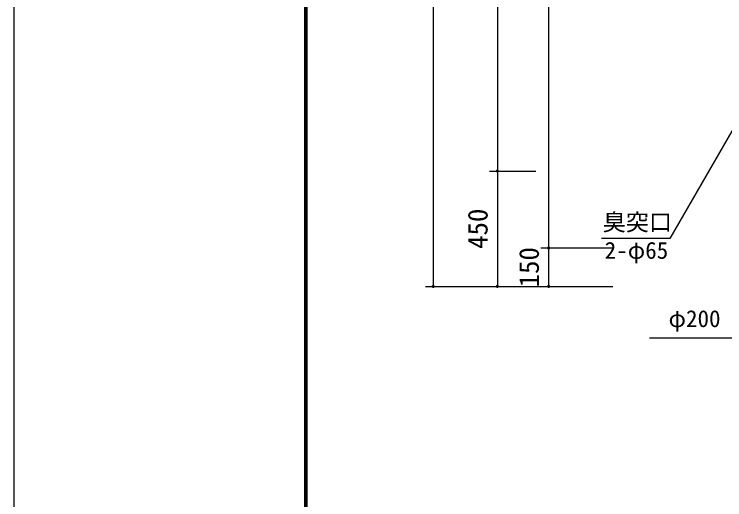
# Model space of a CAD drawing. Units: millimetres, scale not verified. Extents: x -8910 to 8910, y -6308 to 6308.
# Drawn here: x -8910 to -6140, y -1277 to 617 of the extents above; entities that cross this region are included whole.
import ezdxf
from ezdxf.enums import TextEntityAlignment as Align

# ---------------------------------------------------------------- set-up
doc = ezdxf.new("R2010")
doc.units = ezdxf.units.MM
doc.header["$LTSCALE"] = 30
for name, color, linetype, lineweight in [('0-0_製作', 5, 'Continuous', 25), ('0-1_空気管', 3, 'Continuous', 25), ('0-3_寸法', 92, 'Continuous', 25), ('0-D_文字', 7, 'Continuous', 25), ('0-E_08', 2, 'Continuous', 25), ('1-0_図面枠', 7, 'Continuous', 25), ('1-1_Axis_waku', 7, 'Continuous', 25)]:
    doc.layers.add(name, color=color, linetype=linetype, lineweight=lineweight)
doc.styles.add('ＭＳ ゴシック', font='')
doc.styles.get('ＭＳ ゴシック').set_extended_font_data('MS Gothic')

msp = doc.modelspace()

# ---------------------------------------------------------------- linework, layer by layer
at = {"layer": '0-0_製作', "color": 2}
for p, q in [((-7056.73, 5.16), (-6876.48, 5.16)), ((-6856.73, -294.84), (-6577.17, -294.84)), ((-7306.73, -444.84), (-6826.73, -444.84)), ((-7056.73, -444.84), (-6826.73, -444.84)), ((-6856.73, -444.84), (-6577.17, -444.84))]:
    msp.add_line(p, q, dxfattribs=at)
at = {"layer": '0-0_製作'}
for points in [[(-7032.71, 5.54), (-7026.73, 5.16), (-7032.73, 5.16)], [(-7026.73, 5.16), (-7032.68, 4.41), (-7032.73, 5.16)], [(-7032.62, 6.28), (-7026.73, 5.16), (-7032.71, 5.54)], [(-7026.73, 5.16), (-7032.54, 3.67), (-7032.68, 4.41)], [(-7032.43, 7.01), (-7026.73, 5.16), (-7032.62, 6.28)], [(-7026.73, 5.16), (-7032.3, 2.95), (-7032.54, 3.67)], [(-7032.15, 7.71), (-7026.73, 5.16), (-7032.43, 7.01)], [(-7026.73, 5.16), (-7031.98, 2.27), (-7032.3, 2.95)], [(-7031.79, 8.37), (-7026.73, 5.16), (-7032.15, 7.71)], [(-7026.73, 5.16), (-7031.58, 1.63), (-7031.98, 2.27)], [(-7031.35, 8.98), (-7026.73, 5.16), (-7031.79, 8.37)], [(-7026.73, 5.16), (-7031.1, 1.05), (-7031.58, 1.63)], [(-7030.83, 9.53), (-7026.73, 5.16), (-7031.35, 8.98)], [(-7026.73, 5.16), (-7030.55, 0.54), (-7031.1, 1.05)], [(-7030.25, 10.01), (-7026.73, 5.16), (-7030.83, 9.53)], [(-7026.73, 5.16), (-7029.94, 0.09), (-7030.55, 0.54)], [(-7029.62, 10.42), (-7026.73, 5.16), (-7030.25, 10.01)], [(-7026.73, 5.16), (-7029.28, -0.27), (-7029.94, 0.09)], [(-7028.93, 10.74), (-7026.73, 5.16), (-7029.62, 10.42)], [(-7026.73, 5.16), (-7028.58, -0.55), (-7029.28, -0.27)], [(-7028.22, 10.97), (-7026.73, 5.16), (-7028.93, 10.74)], [(-7026.73, 5.16), (-7027.85, -0.73), (-7028.58, -0.55)], [(-7027.48, 11.11), (-7026.73, 5.16), (-7028.22, 10.97)], [(-7026.73, 5.16), (-7027.1, -0.83), (-7027.85, -0.73)], [(-7026.73, 11.16), (-7026.73, 5.16), (-7027.48, 11.11)], [(-7026.73, 5.16), (-7026.73, -0.84), (-7027.1, -0.83)], [(-7026.35, 11.15), (-7026.73, 5.16), (-7026.73, 11.16)], [(-7026.35, 11.15), (-7020.73, 5.16), (-7026.73, 5.16)], [(-7020.73, 5.16), (-7026.73, -0.84), (-7026.73, 5.16)], [(-7020.73, 5.16), (-7025.97, -0.79), (-7026.73, -0.84)], [(-7025.6, 11.05), (-7020.73, 5.16), (-7026.35, 11.15)], [(-7020.73, 5.16), (-7025.23, -0.65), (-7025.97, -0.79)], [(-7024.87, 10.87), (-7020.73, 5.16), (-7025.6, 11.05)], [(-7020.73, 5.16), (-7024.52, -0.42), (-7025.23, -0.65)], [(-7024.17, 10.59), (-7020.73, 5.16), (-7024.87, 10.87)], [(-7020.73, 5.16), (-7023.84, -0.1), (-7024.52, -0.42)], [(-7023.51, 10.23), (-7020.73, 5.16), (-7024.17, 10.59)], [(-7020.73, 5.16), (-7023.2, 0.31), (-7023.84, -0.1)], [(-7022.9, 9.78), (-7020.73, 5.16), (-7023.51, 10.23)], [(-7020.73, 5.16), (-7022.62, 0.79), (-7023.2, 0.31)], [(-7022.35, 9.27), (-7020.73, 5.16), (-7022.9, 9.78)], [(-7020.73, 5.16), (-7022.1, 1.33), (-7022.62, 0.79)], [(-7021.87, 8.69), (-7020.73, 5.16), (-7022.35, 9.27)], [(-7020.73, 5.16), (-7021.66, 1.94), (-7022.1, 1.33)], [(-7021.47, 8.05), (-7020.73, 5.16), (-7021.87, 8.69)], [(-7020.73, 5.16), (-7021.3, 2.6), (-7021.66, 1.94)], [(-7021.15, 7.37), (-7020.73, 5.16), (-7021.47, 8.05)], [(-7020.73, 5.16), (-7021.02, 3.31), (-7021.3, 2.6)], [(-7020.91, 6.65), (-7020.73, 5.16), (-7021.15, 7.37)], [(-7020.73, 5.16), (-7020.83, 4.04), (-7021.02, 3.31)], [(-7020.77, 5.91), (-7020.73, 5.16), (-7020.91, 6.65)], [(-7020.73, 5.16), (-7020.74, 4.78), (-7020.83, 4.04)], [(-6832.71, -294.46), (-6826.73, -294.84), (-6832.73, -294.84)], [(-6826.73, -294.84), (-6832.68, -295.59), (-6832.73, -294.84)], [(-6832.62, -293.72), (-6826.73, -294.84), (-6832.71, -294.46)], [(-6826.73, -294.84), (-6832.54, -296.33), (-6832.68, -295.59)], [(-6832.43, -292.99), (-6826.73, -294.84), (-6832.62, -293.72)], [(-6826.73, -294.84), (-6832.3, -297.05), (-6832.54, -296.33)], [(-6832.15, -292.28), (-6826.73, -294.84), (-6832.43, -292.99)], [(-6826.73, -294.84), (-6831.98, -297.73), (-6832.3, -297.05)], [(-6831.79, -291.62), (-6826.73, -294.84), (-6832.15, -292.28)], [(-6826.73, -294.84), (-6831.58, -298.37), (-6831.98, -297.73)], [(-6831.35, -291.01), (-6826.73, -294.84), (-6831.79, -291.62)], [(-6826.73, -294.84), (-6831.1, -298.95), (-6831.58, -298.37)], [(-6830.83, -290.47), (-6826.73, -294.84), (-6831.35, -291.01)], [(-6826.73, -294.84), (-6830.55, -299.46), (-6831.1, -298.95)], [(-6830.25, -289.99), (-6826.73, -294.84), (-6830.83, -290.47)], [(-6826.73, -294.84), (-6829.94, -299.91), (-6830.55, -299.46)], [(-6829.62, -289.58), (-6826.73, -294.84), (-6830.25, -289.99)], [(-6826.73, -294.84), (-6829.28, -300.27), (-6829.94, -299.91)], [(-6828.93, -289.26), (-6826.73, -294.84), (-6829.62, -289.58)], [(-6826.73, -294.84), (-6828.58, -300.55), (-6829.28, -300.27)], [(-6828.22, -289.03), (-6826.73, -294.84), (-6828.93, -289.26)], [(-6826.73, -294.84), (-6827.85, -300.73), (-6828.58, -300.55)], [(-6827.48, -288.89), (-6826.73, -294.84), (-6828.22, -289.03)], [(-6826.73, -294.84), (-6827.1, -300.83), (-6827.85, -300.73)], [(-6826.73, -288.84), (-6826.73, -294.84), (-6827.48, -288.89)], [(-6826.73, -294.84), (-6826.73, -300.84), (-6827.1, -300.83)], [(-6826.73, -288.84), (-6820.73, -294.84), (-6826.73, -294.84)], [(-6826.35, -288.85), (-6820.73, -294.84), (-6826.73, -288.84)], [(-6826.73, -294.84), (-6825.97, -300.79), (-6826.73, -300.84)], [(-6820.73, -294.84), (-6825.97, -300.79), (-6826.73, -294.84)], [(-6825.6, -288.95), (-6820.73, -294.84), (-6826.35, -288.85)], [(-6820.73, -294.84), (-6825.23, -300.65), (-6825.97, -300.79)], [(-6824.87, -289.13), (-6820.73, -294.84), (-6825.6, -288.95)], [(-6820.73, -294.84), (-6824.52, -300.42), (-6825.23, -300.65)], [(-6824.17, -289.41), (-6820.73, -294.84), (-6824.87, -289.13)], [(-6820.73, -294.84), (-6823.84, -300.1), (-6824.52, -300.42)], [(-6823.51, -289.77), (-6820.73, -294.84), (-6824.17, -289.41)], [(-6820.73, -294.84), (-6823.2, -299.69), (-6823.84, -300.1)], [(-6822.9, -290.22), (-6820.73, -294.84), (-6823.51, -289.77)], [(-6820.73, -294.84), (-6822.62, -299.21), (-6823.2, -299.69)], [(-6822.35, -290.73), (-6820.73, -294.84), (-6822.9, -290.22)], [(-6820.73, -294.84), (-6822.1, -298.66), (-6822.62, -299.21)], [(-6821.87, -291.31), (-6820.73, -294.84), (-6822.35, -290.73)], [(-6820.73, -294.84), (-6821.66, -298.05), (-6822.1, -298.66)], [(-6821.47, -291.95), (-6820.73, -294.84), (-6821.87, -291.31)], [(-6820.73, -294.84), (-6821.3, -297.39), (-6821.66, -298.05)], [(-6821.15, -292.63), (-6820.73, -294.84), (-6821.47, -291.95)], [(-6820.73, -294.84), (-6821.02, -296.69), (-6821.3, -297.39)], [(-6820.91, -293.35), (-6820.73, -294.84), (-6821.15, -292.63)], [(-6820.73, -294.84), (-6820.83, -295.96), (-6821.02, -296.69)], [(-6820.77, -294.09), (-6820.73, -294.84), (-6820.91, -293.35)], [(-6820.73, -294.84), (-6820.74, -295.22), (-6820.83, -295.96)], [(-7282.43, -442.99), (-7276.73, -444.84), (-7282.62, -443.72)], [(-7282.15, -442.28), (-7276.73, -444.84), (-7282.43, -442.99)], [(-7281.79, -441.62), (-7276.73, -444.84), (-7282.15, -442.28)], [(-7281.35, -441.01), (-7276.73, -444.84), (-7281.79, -441.62)], [(-7280.83, -440.47), (-7276.73, -444.84), (-7281.35, -441.01)], [(-7280.25, -439.99), (-7276.73, -444.84), (-7280.83, -440.47)], [(-7279.62, -439.58), (-7276.73, -444.84), (-7280.25, -439.99)], [(-7278.93, -439.26), (-7276.73, -444.84), (-7279.62, -439.58)], [(-7278.22, -439.03), (-7276.73, -444.84), (-7278.93, -439.26)], [(-7277.48, -438.89), (-7276.73, -444.84), (-7278.22, -439.03)], [(-7276.73, -438.84), (-7276.73, -444.84), (-7277.48, -438.89)], [(-7276.73, -438.84), (-7270.73, -444.84), (-7276.73, -444.84)], [(-7276.35, -438.85), (-7270.73, -444.84), (-7276.73, -438.84)], [(-7275.6, -438.95), (-7270.73, -444.84), (-7276.35, -438.85)], [(-7274.87, -439.13), (-7270.73, -444.84), (-7275.6, -438.95)], [(-7274.17, -439.41), (-7270.73, -444.84), (-7274.87, -439.13)], [(-7273.51, -439.77), (-7270.73, -444.84), (-7274.17, -439.41)], [(-7272.9, -440.22), (-7270.73, -444.84), (-7273.51, -439.77)], [(-7272.35, -440.73), (-7270.73, -444.84), (-7272.9, -440.22)], [(-7271.87, -441.31), (-7270.73, -444.84), (-7272.35, -440.73)], [(-7271.47, -441.95), (-7270.73, -444.84), (-7271.87, -441.31)], [(-7271.15, -442.63), (-7270.73, -444.84), (-7271.47, -441.95)], [(-7270.91, -443.35), (-7270.73, -444.84), (-7271.15, -442.63)], [(-7032.43, -442.99), (-7026.73, -444.84), (-7032.62, -443.72)], [(-7032.15, -442.28), (-7026.73, -444.84), (-7032.43, -442.99)], [(-7031.79, -441.62), (-7026.73, -444.84), (-7032.15, -442.28)], [(-7031.35, -441.01), (-7026.73, -444.84), (-7031.79, -441.62)], [(-7030.83, -440.47), (-7026.73, -444.84), (-7031.35, -441.01)], [(-7030.25, -439.99), (-7026.73, -444.84), (-7030.83, -440.47)], [(-7029.62, -439.58), (-7026.73, -444.84), (-7030.25, -439.99)], [(-7028.93, -439.26), (-7026.73, -444.84), (-7029.62, -439.58)], [(-7028.22, -439.03), (-7026.73, -444.84), (-7028.93, -439.26)], [(-7027.48, -438.89), (-7026.73, -444.84), (-7028.22, -439.03)], [(-7026.73, -438.84), (-7026.73, -444.84), (-7027.48, -438.89)], [(-7026.73, -438.84), (-7020.73, -444.84), (-7026.73, -444.84)], [(-7026.35, -438.85), (-7020.73, -444.84), (-7026.73, -438.84)], [(-7025.6, -438.95), (-7020.73, -444.84), (-7026.35, -438.85)], [(-7024.87, -439.13), (-7020.73, -444.84), (-7025.6, -438.95)], [(-7024.17, -439.41), (-7020.73, -444.84), (-7024.87, -439.13)], [(-7023.51, -439.77), (-7020.73, -444.84), (-7024.17, -439.41)], [(-7022.9, -440.22), (-7020.73, -444.84), (-7023.51, -439.77)], [(-7022.35, -440.73), (-7020.73, -444.84), (-7022.9, -440.22)], [(-7021.87, -441.31), (-7020.73, -444.84), (-7022.35, -440.73)], [(-7021.47, -441.95), (-7020.73, -444.84), (-7021.87, -441.31)], [(-7021.15, -442.63), (-7020.73, -444.84), (-7021.47, -441.95)], [(-7020.91, -443.35), (-7020.73, -444.84), (-7021.15, -442.63)], [(-6832.43, -442.99), (-6826.73, -444.84), (-6832.62, -443.72)], [(-6832.15, -442.28), (-6826.73, -444.84), (-6832.43, -442.99)], [(-6831.79, -441.62), (-6826.73, -444.84), (-6832.15, -442.28)], [(-6831.35, -441.01), (-6826.73, -444.84), (-6831.79, -441.62)], [(-6830.83, -440.47), (-6826.73, -444.84), (-6831.35, -441.01)], [(-6830.25, -439.99), (-6826.73, -444.84), (-6830.83, -440.47)], [(-6829.62, -439.58), (-6826.73, -444.84), (-6830.25, -439.99)], [(-6828.93, -439.26), (-6826.73, -444.84), (-6829.62, -439.58)], [(-6828.22, -439.03), (-6826.73, -444.84), (-6828.93, -439.26)], [(-6827.48, -438.89), (-6826.73, -444.84), (-6828.22, -439.03)], [(-6826.73, -438.84), (-6826.73, -444.84), (-6827.48, -438.89)], [(-6826.73, -438.84), (-6820.73, -444.84), (-6826.73, -444.84)], [(-6826.35, -438.85), (-6820.73, -444.84), (-6826.73, -438.84)], [(-6825.6, -438.95), (-6820.73, -444.84), (-6826.35, -438.85)], [(-6824.87, -439.13), (-6820.73, -444.84), (-6825.6, -438.95)], [(-6824.17, -439.41), (-6820.73, -444.84), (-6824.87, -439.13)], [(-6823.51, -439.77), (-6820.73, -444.84), (-6824.17, -439.41)], [(-6822.9, -440.22), (-6820.73, -444.84), (-6823.51, -439.77)], [(-6822.35, -440.73), (-6820.73, -444.84), (-6822.9, -440.22)], [(-6821.87, -441.31), (-6820.73, -444.84), (-6822.35, -440.73)], [(-6821.47, -441.95), (-6820.73, -444.84), (-6821.87, -441.31)], [(-6821.15, -442.63), (-6820.73, -444.84), (-6821.47, -441.95)], [(-6820.91, -443.35), (-6820.73, -444.84), (-6821.15, -442.63)], [(-7282.71, -444.46), (-7276.73, -444.84), (-7282.73, -444.84)], [(-7276.73, -444.84), (-7282.68, -445.59), (-7282.73, -444.84)], [(-7282.62, -443.72), (-7276.73, -444.84), (-7282.71, -444.46)], [(-7276.73, -444.84), (-7282.54, -446.33), (-7282.68, -445.59)], [(-7276.73, -444.84), (-7282.3, -447.05), (-7282.54, -446.33)], [(-7276.73, -444.84), (-7281.98, -447.73), (-7282.3, -447.05)], [(-7276.73, -444.84), (-7281.58, -448.37), (-7281.98, -447.73)], [(-7276.73, -444.84), (-7281.1, -448.95), (-7281.58, -448.37)], [(-7276.73, -444.84), (-7280.55, -449.46), (-7281.1, -448.95)], [(-7276.73, -444.84), (-7279.94, -449.91), (-7280.55, -449.46)], [(-7276.73, -444.84), (-7279.28, -450.27), (-7279.94, -449.91)], [(-7276.73, -444.84), (-7278.58, -450.55), (-7279.28, -450.27)], [(-7276.73, -444.84), (-7277.85, -450.73), (-7278.58, -450.55)], [(-7276.73, -444.84), (-7277.1, -450.83), (-7277.85, -450.73)], [(-7276.73, -444.84), (-7276.73, -450.84), (-7277.1, -450.83)], [(-7276.73, -444.84), (-7275.97, -450.79), (-7276.73, -450.84)], [(-7270.73, -444.84), (-7275.97, -450.79), (-7276.73, -444.84)], [(-7270.73, -444.84), (-7275.23, -450.65), (-7275.97, -450.79)], [(-7270.73, -444.84), (-7274.52, -450.42), (-7275.23, -450.65)], [(-7270.73, -444.84), (-7273.84, -450.1), (-7274.52, -450.42)], [(-7270.73, -444.84), (-7273.2, -449.69), (-7273.84, -450.1)], [(-7270.73, -444.84), (-7272.62, -449.21), (-7273.2, -449.69)], [(-7270.73, -444.84), (-7272.1, -448.66), (-7272.62, -449.21)], [(-7270.73, -444.84), (-7271.66, -448.05), (-7272.1, -448.66)], [(-7270.73, -444.84), (-7271.3, -447.39), (-7271.66, -448.05)], [(-7270.73, -444.84), (-7271.02, -446.69), (-7271.3, -447.39)], [(-7270.73, -444.84), (-7270.83, -445.96), (-7271.02, -446.69)], [(-7270.77, -444.09), (-7270.73, -444.84), (-7270.91, -443.35)], [(-7270.73, -444.84), (-7270.74, -445.22), (-7270.83, -445.96)], [(-7032.71, -444.46), (-7026.73, -444.84), (-7032.73, -444.84)], [(-7032.73, -444.84), (-7032.54, -446.33), (-7032.68, -445.59)], [(-7026.73, -444.84), (-7032.54, -446.33), (-7032.73, -444.84)], [(-7032.62, -443.72), (-7026.73, -444.84), (-7032.71, -444.46)], [(-7026.73, -444.84), (-7032.3, -447.05), (-7032.54, -446.33)], [(-7026.73, -444.84), (-7031.98, -447.73), (-7032.3, -447.05)], [(-7026.73, -444.84), (-7031.58, -448.37), (-7031.98, -447.73)], [(-7026.73, -444.84), (-7031.1, -448.95), (-7031.58, -448.37)], [(-7026.73, -444.84), (-7030.55, -449.46), (-7031.1, -448.95)], [(-7026.73, -444.84), (-7029.94, -449.91), (-7030.55, -449.46)], [(-7026.73, -444.84), (-7029.28, -450.27), (-7029.94, -449.91)], [(-7026.73, -444.84), (-7028.58, -450.55), (-7029.28, -450.27)], [(-7026.73, -444.84), (-7027.85, -450.73), (-7028.58, -450.55)], [(-7026.73, -444.84), (-7027.1, -450.83), (-7027.85, -450.73)], [(-7026.73, -444.84), (-7026.73, -450.84), (-7027.1, -450.83)], [(-7026.73, -444.84), (-7025.97, -450.79), (-7026.73, -450.84)], [(-7020.73, -444.84), (-7025.97, -450.79), (-7026.73, -444.84)], [(-7020.73, -444.84), (-7025.23, -450.65), (-7025.97, -450.79)], [(-7020.73, -444.84), (-7024.52, -450.42), (-7025.23, -450.65)], [(-7020.73, -444.84), (-7023.84, -450.1), (-7024.52, -450.42)], [(-7020.73, -444.84), (-7023.2, -449.69), (-7023.84, -450.1)], [(-7020.73, -444.84), (-7022.62, -449.21), (-7023.2, -449.69)], [(-7020.73, -444.84), (-7022.1, -448.66), (-7022.62, -449.21)], [(-7020.73, -444.84), (-7021.66, -448.05), (-7022.1, -448.66)], [(-7020.73, -444.84), (-7021.3, -447.39), (-7021.66, -448.05)], [(-7020.73, -444.84), (-7021.02, -446.69), (-7021.3, -447.39)], [(-7020.73, -444.84), (-7020.83, -445.96), (-7021.02, -446.69)], [(-7020.77, -444.09), (-7020.73, -444.84), (-7020.91, -443.35)], [(-7020.73, -444.84), (-7020.74, -445.22), (-7020.83, -445.96)], [(-6832.71, -444.46), (-6826.73, -444.84), (-6832.73, -444.84)], [(-6832.73, -444.84), (-6832.54, -446.33), (-6832.68, -445.59)], [(-6826.73, -444.84), (-6832.54, -446.33), (-6832.73, -444.84)], [(-6832.62, -443.72), (-6826.73, -444.84), (-6832.71, -444.46)], [(-6826.73, -444.84), (-6832.3, -447.05), (-6832.54, -446.33)], [(-6826.73, -444.84), (-6831.98, -447.73), (-6832.3, -447.05)], [(-6826.73, -444.84), (-6831.58, -448.37), (-6831.98, -447.73)], [(-6826.73, -444.84), (-6831.1, -448.95), (-6831.58, -448.37)], [(-6826.73, -444.84), (-6830.55, -449.46), (-6831.1, -448.95)], [(-6826.73, -444.84), (-6829.94, -449.91), (-6830.55, -449.46)], [(-6826.73, -444.84), (-6829.28, -450.27), (-6829.94, -449.91)], [(-6826.73, -444.84), (-6828.58, -450.55), (-6829.28, -450.27)], [(-6826.73, -444.84), (-6827.85, -450.73), (-6828.58, -450.55)], [(-6826.73, -444.84), (-6827.1, -450.83), (-6827.85, -450.73)], [(-6826.73, -444.84), (-6826.73, -450.84), (-6827.1, -450.83)], [(-6826.73, -444.84), (-6825.97, -450.79), (-6826.73, -450.84)], [(-6820.73, -444.84), (-6825.97, -450.79), (-6826.73, -444.84)], [(-6820.73, -444.84), (-6825.23, -450.65), (-6825.97, -450.79)], [(-6820.73, -444.84), (-6824.52, -450.42), (-6825.23, -450.65)], [(-6820.73, -444.84), (-6823.84, -450.1), (-6824.52, -450.42)], [(-6820.73, -444.84), (-6823.2, -449.69), (-6823.84, -450.1)], [(-6820.73, -444.84), (-6822.62, -449.21), (-6823.2, -449.69)], [(-6820.73, -444.84), (-6822.1, -448.66), (-6822.62, -449.21)], [(-6820.73, -444.84), (-6821.66, -448.05), (-6822.1, -448.66)], [(-6820.73, -444.84), (-6821.3, -447.39), (-6821.66, -448.05)], [(-6820.73, -444.84), (-6821.02, -446.69), (-6821.3, -447.39)], [(-6820.73, -444.84), (-6820.83, -445.96), (-6821.02, -446.69)], [(-6820.77, -444.09), (-6820.73, -444.84), (-6820.91, -443.35)], [(-6820.73, -444.84), (-6820.74, -445.22), (-6820.83, -445.96)]]:
    msp.add_solid(points, dxfattribs=at)
at = {"layer": '0-1_空気管', "color": 2}
for p, q in [((-7276.73, 1955.16), (-7276.73, -444.84)), ((-6826.73, 1805.16), (-6826.73, -294.84)), ((-6826.73, -294.84), (-6826.73, -444.84))]:
    msp.add_line(p, q, dxfattribs=at)
at = {"layer": '0-3_寸法', "color": 2}
for p, q in [((-7026.73, 1505.16), (-7026.73, 5.16)), ((-7026.73, 5.16), (-7026.73, -444.84))]:
    msp.add_line(p, q, dxfattribs=at)
at = {"layer": '0-D_文字', "color": 3}
msp.add_lwpolyline([(-5899.83, 530.33), (-6354.99, -258.04), (-6620.99, -258.04)], dxfattribs=at)
at = {"layer": '0-E_08', "color": 4}
msp.add_line((-6071.83, -646.84), (-6433.52, -646.84), dxfattribs=at)
at = {"layer": '1-0_図面枠'}
msp.add_lwpolyline([(-8910, -6307.5), (-8910, 6307.5), (8910, 6307.5), (8910, -6307.5)], close=True, dxfattribs=at)
at = {"layer": '1-1_Axis_waku'}
for p, q in [((-7778.4, 5769.9), (-7778.4, -5814.9)), ((-7777.8, 5769.3), (-7777.8, -5814.3)), ((-7777.2, 5768.7), (-7777.2, -5813.7)), ((-7776.6, 5768.1), (-7776.6, -5813.1)), ((-7776, 5767.5), (-7776, -5812.5)), ((-7775.4, 5766.9), (-7775.4, -5811.9)), ((-7774.8, 5766.3), (-7774.8, -5811.3)), ((-7774.2, 5765.7), (-7774.2, -5810.7)), ((-7773.6, 5765.1), (-7773.6, -5810.1)), ((-7773, 5764.5), (-7773, -5809.5)), ((-7772.4, 5763.9), (-7772.4, -5808.9)), ((-7771.8, 5763.3), (-7771.8, -5808.3)), ((-7771.2, 5762.7), (-7771.2, -5807.7)), ((-7770.6, 5762.1), (-7770.6, -5807.1)), ((-7770, 5761.5), (-7770, -5806.5))]:
    msp.add_line(p, q, dxfattribs=at)

# ---------------------------------------------------------------- texts
at = {"layer": '0-0_製作', "color": 4, "style": 'ＭＳ ゴシック'}
for s, p in [('450', (-7041.73, -298.59)), ('150', (-6841.73, -448.59))]:
    msp.add_text(s, height=76.98, rotation=90, dxfattribs=at).set_placement(p, align=Align.BOTTOM_LEFT)
at = {"layer": '0-D_文字', "color": 4, "style": 'ＭＳ ゴシック'}
for s, p in [('臭突口', (-6615.99, -247.04)), ('2-φ65', (-6608.4, -356.84))]:
    msp.add_text(s, height=65.98, dxfattribs=at).set_placement(p, align=Align.BOTTOM_LEFT)
at = {"layer": '0-E_08', "color": 4, "style": 'ＭＳ ゴシック'}
msp.add_text('φ200', height=65.98, dxfattribs=at).set_placement((-6359.59, -623.23), align=Align.BOTTOM_LEFT)

doc.saveas('drawing.dxf')
